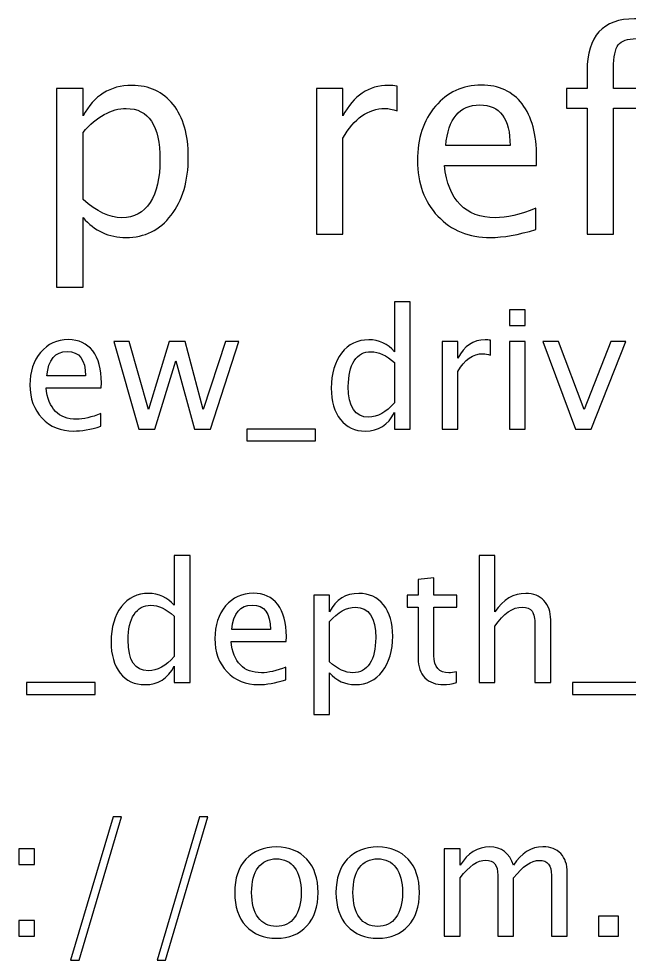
# Model space of a CAD drawing. Header units: centimetres. Extents: x -50 to 50, y -51 to 59.
# Drawn here: x -3.63 to 1.07, y 43.58 to 50.83 of the extents above; entities that cross this region are included whole.
import ezdxf

# ---------------------------------------------------------------- set-up
doc = ezdxf.new("R2010")
doc.units = ezdxf.units.CM
doc.header["$MEASUREMENT"] = 0
doc.layers.add('Layer 1', color=7, linetype='Continuous')

msp = doc.modelspace()

# ---------------------------------------------------------------- linework, layer by layer
at = {"layer": 'Layer 1'}
for points, knots in [([(0.7465, 49.17044), (0.7465, 49.17044), (0.7465, 50.13987), (0.7465, 50.13987), (0.7465, 50.13987), (0.7465, 50.13987), (0.5874, 50.13987), (0.5874, 50.13987), (0.5874, 50.13987), (0.5874, 50.13987), (0.5874, 50.29228), (0.5874, 50.29228), (0.5874, 50.29228), (0.5874, 50.29228), (0.7465, 50.29228), (0.7465, 50.29228), (0.7465, 50.29228), (0.7465, 50.29228), (0.7465, 50.42668), (0.7465, 50.42668), (0.7465, 50.42668), (0.7465, 50.69409), (0.86856, 50.82779), (1.11268, 50.82779), (1.11268, 50.82779), (1.18112, 50.82779), (1.25873, 50.8165), (1.34552, 50.79393), (1.34552, 50.79393), (1.34552, 50.79393), (1.34552, 50.63094), (1.34552, 50.63094), (1.34552, 50.63094), (1.25344, 50.66058), (1.17971, 50.67539), (1.12433, 50.67539), (1.12433, 50.67539), (1.05695, 50.67539), (1.01108, 50.65952), (0.98674, 50.62741), (0.98674, 50.62741), (0.96205, 50.59531), (0.9497, 50.53569), (0.9497, 50.44856), (0.9497, 50.44856), (0.9497, 50.44856), (0.9497, 50.29228), (0.9497, 50.29228), (0.9497, 50.29228), (0.9497, 50.29228), (1.23157, 50.29228), (1.23157, 50.29228), (1.23157, 50.29228), (1.23157, 50.29228), (1.23157, 50.13987), (1.23157, 50.13987), (1.23157, 50.13987), (1.23157, 50.13987), (0.9497, 50.13987), (0.9497, 50.13987), (0.9497, 50.13987), (0.9497, 50.13987), (0.9497, 49.17044), (0.9497, 49.17044), (0.9497, 49.17044), (0.9497, 49.17044), (0.7465, 49.17044), (0.7465, 49.17044)], [0, 0, 0, 0, 0.0555556, 0.0555556, 0.0555556, 0.0555556, 0.1111111, 0.1111111, 0.1111111, 0.1111111, 0.1666667, 0.1666667, 0.1666667, 0.1666667, 0.2222222, 0.2222222, 0.2222222, 0.2222222, 0.2777778, 0.2777778, 0.2777778, 0.2777778, 0.3333333, 0.3333333, 0.3333333, 0.3333333, 0.3888889, 0.3888889, 0.3888889, 0.3888889, 0.4444444, 0.4444444, 0.4444444, 0.4444444, 0.5, 0.5, 0.5, 0.5, 0.5555556, 0.5555556, 0.5555556, 0.5555556, 0.6111111, 0.6111111, 0.6111111, 0.6111111, 0.6666667, 0.6666667, 0.6666667, 0.6666667, 0.7222222, 0.7222222, 0.7222222, 0.7222222, 0.7777778, 0.7777778, 0.7777778, 0.7777778, 0.8333333, 0.8333333, 0.8333333, 0.8333333, 0.8888889, 0.8888889, 0.8888889, 0.8888889, 1, 1, 1, 1]), ([(-3.33867, 48.76192), (-3.33867, 48.76192), (-3.33867, 50.29228), (-3.33867, 50.29228), (-3.33867, 50.29228), (-3.33867, 50.29228), (-3.13547, 50.29228), (-3.13547, 50.29228), (-3.13547, 50.29228), (-3.13547, 50.29228), (-3.13547, 50.08026), (-3.13547, 50.08026), (-3.13547, 50.08026), (-3.05221, 50.23724), (-2.92698, 50.31556), (-2.76011, 50.31556), (-2.76011, 50.31556), (-2.625, 50.31556), (-2.51881, 50.26652), (-2.4412, 50.1681), (-2.4412, 50.1681), (-2.36359, 50.06967), (-2.32478, 49.93526), (-2.32478, 49.76487), (-2.32478, 49.76487), (-2.32478, 49.57931), (-2.36888, 49.42938), (-2.45672, 49.31578), (-2.45672, 49.31578), (-2.54457, 49.20184), (-2.66028, 49.14504), (-2.8035, 49.14504), (-2.8035, 49.14504), (-2.9365, 49.14504), (-3.04727, 49.19584), (-3.13547, 49.29779), (-3.13547, 49.29779), (-3.13547, 49.29779), (-3.13547, 48.76192), (-3.13547, 48.76192), (-3.13547, 48.76192), (-3.13547, 48.76192), (-3.33867, 48.76192), (-3.33867, 48.76192)], [0, 0, 0, 0, 0.0833333, 0.0833333, 0.0833333, 0.0833333, 0.1666667, 0.1666667, 0.1666667, 0.1666667, 0.25, 0.25, 0.25, 0.25, 0.3333333, 0.3333333, 0.3333333, 0.3333333, 0.4166667, 0.4166667, 0.4166667, 0.4166667, 0.5, 0.5, 0.5, 0.5, 0.5833333, 0.5833333, 0.5833333, 0.5833333, 0.6666667, 0.6666667, 0.6666667, 0.6666667, 0.75, 0.75, 0.75, 0.75, 0.8333333, 0.8333333, 0.8333333, 0.8333333, 1, 1, 1, 1]), ([(-1.33701, 49.17044), (-1.33701, 49.17044), (-1.33701, 50.29228), (-1.33701, 50.29228), (-1.33701, 50.29228), (-1.33701, 50.29228), (-1.13381, 50.29228), (-1.13381, 50.29228), (-1.13381, 50.29228), (-1.13381, 50.29228), (-1.13381, 50.08026), (-1.13381, 50.08026), (-1.13381, 50.08026), (-1.05302, 50.23724), (-0.9359, 50.31556), (-0.78209, 50.31556), (-0.78209, 50.31556), (-0.76128, 50.31556), (-0.7394, 50.31379), (-0.71683, 50.31027), (-0.71683, 50.31027), (-0.71683, 50.31027), (-0.71683, 50.12012), (-0.71683, 50.12012), (-0.71683, 50.12012), (-0.7521, 50.13176), (-0.78315, 50.13776), (-0.80996, 50.13776), (-0.80996, 50.13776), (-0.93908, 50.13776), (-1.04703, 50.06156), (-1.13381, 49.90881), (-1.13381, 49.90881), (-1.13381, 49.90881), (-1.13381, 49.17044), (-1.13381, 49.17044), (-1.13381, 49.17044), (-1.13381, 49.17044), (-1.33701, 49.17044), (-1.33701, 49.17044)], [0, 0, 0, 0, 0.0909091, 0.0909091, 0.0909091, 0.0909091, 0.1818182, 0.1818182, 0.1818182, 0.1818182, 0.2727273, 0.2727273, 0.2727273, 0.2727273, 0.3636364, 0.3636364, 0.3636364, 0.3636364, 0.4545455, 0.4545455, 0.4545455, 0.4545455, 0.5454545, 0.5454545, 0.5454545, 0.5454545, 0.6363636, 0.6363636, 0.6363636, 0.6363636, 0.7272727, 0.7272727, 0.7272727, 0.7272727, 0.8181818, 0.8181818, 0.8181818, 0.8181818, 1, 1, 1, 1]), ([(0.35244, 49.20642), (0.21592, 49.1655), (0.09915, 49.14504), (0.00178, 49.14504), (0.00178, 49.14504), (-0.16438, 49.14504), (-0.29949, 49.20007), (-0.40356, 49.30979), (-0.40356, 49.30979), (-0.50763, 49.4195), (-0.55984, 49.56167), (-0.55984, 49.73665), (-0.55984, 49.73665), (-0.55984, 49.90634), (-0.51398, 50.04568), (-0.4219, 50.15469), (-0.4219, 50.15469), (-0.32983, 50.26335), (-0.212, 50.31768), (-0.06842, 50.31768), (-0.06842, 50.31768), (0.0674, 50.31768), (0.17253, 50.26934), (0.24661, 50.17268), (0.24661, 50.17268), (0.32069, 50.07602), (0.35774, 49.93914), (0.35774, 49.7617), (0.35774, 49.7617), (0.35774, 49.7617), (0.35668, 49.69961), (0.35668, 49.69961), (0.35668, 49.69961), (0.35668, 49.69961), (-0.35241, 49.69961), (-0.35241, 49.69961), (-0.35241, 49.69961), (-0.32277, 49.4315), (-0.19189, 49.29744), (0.03988, 49.29744), (0.03988, 49.29744), (0.1249, 49.29744), (0.22897, 49.32143), (0.35244, 49.36941), (0.35244, 49.36941), (0.35244, 49.36941), (0.35244, 49.20642), (0.35244, 49.20642)], [0, 0, 0, 0, 0.0769231, 0.0769231, 0.0769231, 0.0769231, 0.1538462, 0.1538462, 0.1538462, 0.1538462, 0.2307692, 0.2307692, 0.2307692, 0.2307692, 0.3076923, 0.3076923, 0.3076923, 0.3076923, 0.3846154, 0.3846154, 0.3846154, 0.3846154, 0.4615385, 0.4615385, 0.4615385, 0.4615385, 0.5384615, 0.5384615, 0.5384615, 0.5384615, 0.6153846, 0.6153846, 0.6153846, 0.6153846, 0.6923077, 0.6923077, 0.6923077, 0.6923077, 0.7692308, 0.7692308, 0.7692308, 0.7692308, 0.8461538, 0.8461538, 0.8461538, 0.8461538, 1, 1, 1, 1]), ([(-3.13547, 49.43785), (-3.03069, 49.34436), (-2.93086, 49.29744), (-2.83596, 49.29744), (-2.83596, 49.29744), (-2.74247, 49.29744), (-2.67015, 49.3366), (-2.61935, 49.41456), (-2.61935, 49.41456), (-2.5682, 49.49253), (-2.5428, 49.60224), (-2.5428, 49.74406), (-2.5428, 49.74406), (-2.5428, 50.00652), (-2.62959, 50.13776), (-2.80315, 50.13776), (-2.80315, 50.13776), (-2.91675, 50.13776), (-3.02752, 50.07637), (-3.13547, 49.95326), (-3.13547, 49.95326), (-3.13547, 49.95326), (-3.13547, 49.43785), (-3.13547, 49.43785)], [0, 0, 0, 0, 0.1428571, 0.1428571, 0.1428571, 0.1428571, 0.2857143, 0.2857143, 0.2857143, 0.2857143, 0.4285714, 0.4285714, 0.4285714, 0.4285714, 0.5714286, 0.5714286, 0.5714286, 0.5714286, 0.7142857, 0.7142857, 0.7142857, 0.7142857, 1, 1, 1, 1]), ([(-0.34182, 49.85201), (-0.34182, 49.85201), (0.15348, 49.85201), (0.15348, 49.85201), (0.15348, 49.85201), (0.15348, 50.06085), (0.07551, 50.16527), (-0.08006, 50.16527), (-0.08006, 50.16527), (-0.23669, 50.16527), (-0.32383, 50.06085), (-0.34182, 49.85201)], [0, 0, 0, 0, 0.25, 0.25, 0.25, 0.25, 0.5, 0.5, 0.5, 0.5, 1, 1, 1, 1]), ([(-0.73696, 47.67044), (-0.73696, 47.67044), (-0.73696, 47.79681), (-0.73696, 47.79681), (-0.73696, 47.79681), (-0.7867, 47.7024), (-0.86163, 47.6552), (-0.96175, 47.6552), (-0.96175, 47.6552), (-1.04303, 47.6552), (-1.10695, 47.68462), (-1.15352, 47.74368), (-1.15352, 47.74368), (-1.20009, 47.80273), (-1.22337, 47.88338), (-1.22337, 47.98561), (-1.22337, 47.98561), (-1.22337, 48.09737), (-1.19691, 48.18733), (-1.14421, 48.25549), (-1.14421, 48.25549), (-1.09129, 48.32343), (-1.02186, 48.35751), (-0.93571, 48.35751), (-0.93571, 48.35751), (-0.85592, 48.35751), (-0.78945, 48.32703), (-0.73696, 48.26586), (-0.73696, 48.26586), (-0.73696, 48.26586), (-0.73696, 48.64961), (-0.73696, 48.64961), (-0.73696, 48.64961), (-0.73696, 48.64961), (-0.61504, 48.64961), (-0.61504, 48.64961), (-0.61504, 48.64961), (-0.61504, 48.64961), (-0.61504, 47.67044), (-0.61504, 47.67044), (-0.61504, 47.67044), (-0.61504, 47.67044), (-0.73696, 47.67044), (-0.73696, 47.67044)], [0, 0, 0, 0, 0.0833333, 0.0833333, 0.0833333, 0.0833333, 0.1666667, 0.1666667, 0.1666667, 0.1666667, 0.25, 0.25, 0.25, 0.25, 0.3333333, 0.3333333, 0.3333333, 0.3333333, 0.4166667, 0.4166667, 0.4166667, 0.4166667, 0.5, 0.5, 0.5, 0.5, 0.5833333, 0.5833333, 0.5833333, 0.5833333, 0.6666667, 0.6666667, 0.6666667, 0.6666667, 0.75, 0.75, 0.75, 0.75, 0.8333333, 0.8333333, 0.8333333, 0.8333333, 1, 1, 1, 1]), ([(0.14886, 48.46673), (0.14886, 48.46673), (0.14886, 48.58865), (0.14886, 48.58865), (0.14886, 48.58865), (0.14886, 48.58865), (0.27078, 48.58865), (0.27078, 48.58865), (0.27078, 48.58865), (0.27078, 48.58865), (0.27078, 48.46673), (0.27078, 48.46673), (0.27078, 48.46673), (0.27078, 48.46673), (0.14886, 48.46673), (0.14886, 48.46673)], [0, 0, 0, 0, 0.2, 0.2, 0.2, 0.2, 0.4, 0.4, 0.4, 0.4, 0.6, 0.6, 0.6, 0.6, 1, 1, 1, 1]), ([(-2.99714, 47.69203), (-3.07905, 47.66748), (-3.14912, 47.6552), (-3.20754, 47.6552), (-3.20754, 47.6552), (-3.30723, 47.6552), (-3.3883, 47.68822), (-3.45074, 47.75405), (-3.45074, 47.75405), (-3.51318, 47.81988), (-3.54451, 47.90518), (-3.54451, 48.01017), (-3.54451, 48.01017), (-3.54451, 48.11198), (-3.51699, 48.19559), (-3.46175, 48.26099), (-3.46175, 48.26099), (-3.4065, 48.32618), (-3.33581, 48.35878), (-3.24966, 48.35878), (-3.24966, 48.35878), (-3.16817, 48.35878), (-3.10509, 48.32978), (-3.06064, 48.27179), (-3.06064, 48.27179), (-3.01619, 48.21379), (-2.99396, 48.13166), (-2.99396, 48.02519), (-2.99396, 48.02519), (-2.99396, 48.02519), (-2.9946, 47.98794), (-2.9946, 47.98794), (-2.9946, 47.98794), (-2.9946, 47.98794), (-3.42005, 47.98794), (-3.42005, 47.98794), (-3.42005, 47.98794), (-3.40227, 47.82707), (-3.32374, 47.74664), (-3.18468, 47.74664), (-3.18468, 47.74664), (-3.13366, 47.74664), (-3.07122, 47.76103), (-2.99714, 47.78982), (-2.99714, 47.78982), (-2.99714, 47.78982), (-2.99714, 47.69203), (-2.99714, 47.69203)], [0, 0, 0, 0, 0.0769231, 0.0769231, 0.0769231, 0.0769231, 0.1538462, 0.1538462, 0.1538462, 0.1538462, 0.2307692, 0.2307692, 0.2307692, 0.2307692, 0.3076923, 0.3076923, 0.3076923, 0.3076923, 0.3846154, 0.3846154, 0.3846154, 0.3846154, 0.4615385, 0.4615385, 0.4615385, 0.4615385, 0.5384615, 0.5384615, 0.5384615, 0.5384615, 0.6153846, 0.6153846, 0.6153846, 0.6153846, 0.6923077, 0.6923077, 0.6923077, 0.6923077, 0.7692308, 0.7692308, 0.7692308, 0.7692308, 0.8461538, 0.8461538, 0.8461538, 0.8461538, 1, 1, 1, 1]), ([(-2.70483, 47.67044), (-2.70483, 47.67044), (-2.89787, 48.34354), (-2.89787, 48.34354), (-2.89787, 48.34354), (-2.89787, 48.34354), (-2.77891, 48.34354), (-2.77891, 48.34354), (-2.77891, 48.34354), (-2.77891, 48.34354), (-2.63096, 47.82094), (-2.63096, 47.82094), (-2.63096, 47.82094), (-2.63096, 47.82094), (-2.47136, 48.34354), (-2.47136, 48.34354), (-2.47136, 48.34354), (-2.47136, 48.34354), (-2.34944, 48.34354), (-2.34944, 48.34354), (-2.34944, 48.34354), (-2.34944, 48.34354), (-2.20911, 47.82178), (-2.20911, 47.82178), (-2.20911, 47.82178), (-2.20911, 47.82178), (-2.03935, 48.34354), (-2.03935, 48.34354), (-2.03935, 48.34354), (-2.03935, 48.34354), (-1.93521, 48.34354), (-1.93521, 48.34354), (-1.93521, 48.34354), (-1.93521, 48.34354), (-2.15492, 47.67044), (-2.15492, 47.67044), (-2.15492, 47.67044), (-2.15492, 47.67044), (-2.27684, 47.67044), (-2.27684, 47.67044), (-2.27684, 47.67044), (-2.27684, 47.67044), (-2.4212, 48.19537), (-2.4212, 48.19537), (-2.4212, 48.19537), (-2.4212, 48.19537), (-2.58291, 47.67044), (-2.58291, 47.67044), (-2.58291, 47.67044), (-2.58291, 47.67044), (-2.70483, 47.67044), (-2.70483, 47.67044)], [0, 0, 0, 0, 0.0714286, 0.0714286, 0.0714286, 0.0714286, 0.1428571, 0.1428571, 0.1428571, 0.1428571, 0.2142857, 0.2142857, 0.2142857, 0.2142857, 0.2857143, 0.2857143, 0.2857143, 0.2857143, 0.3571429, 0.3571429, 0.3571429, 0.3571429, 0.4285714, 0.4285714, 0.4285714, 0.4285714, 0.5, 0.5, 0.5, 0.5, 0.5714286, 0.5714286, 0.5714286, 0.5714286, 0.6428571, 0.6428571, 0.6428571, 0.6428571, 0.7142857, 0.7142857, 0.7142857, 0.7142857, 0.7857143, 0.7857143, 0.7857143, 0.7857143, 0.8571429, 0.8571429, 0.8571429, 0.8571429, 1, 1, 1, 1]), ([(-0.37078, 47.67044), (-0.37078, 47.67044), (-0.37078, 48.34354), (-0.37078, 48.34354), (-0.37078, 48.34354), (-0.37078, 48.34354), (-0.24886, 48.34354), (-0.24886, 48.34354), (-0.24886, 48.34354), (-0.24886, 48.34354), (-0.24886, 48.21633), (-0.24886, 48.21633), (-0.24886, 48.21633), (-0.20039, 48.31052), (-0.13011, 48.35751), (-0.03783, 48.35751), (-0.03783, 48.35751), (-0.02534, 48.35751), (-0.01222, 48.35645), (0.00133, 48.35434), (0.00133, 48.35434), (0.00133, 48.35434), (0.00133, 48.24025), (0.00133, 48.24025), (0.00133, 48.24025), (-0.01984, 48.24723), (-0.03846, 48.25083), (-0.05455, 48.25083), (-0.05455, 48.25083), (-0.13202, 48.25083), (-0.19679, 48.20511), (-0.24886, 48.11346), (-0.24886, 48.11346), (-0.24886, 48.11346), (-0.24886, 47.67044), (-0.24886, 47.67044), (-0.24886, 47.67044), (-0.24886, 47.67044), (-0.37078, 47.67044), (-0.37078, 47.67044)], [0, 0, 0, 0, 0.0909091, 0.0909091, 0.0909091, 0.0909091, 0.1818182, 0.1818182, 0.1818182, 0.1818182, 0.2727273, 0.2727273, 0.2727273, 0.2727273, 0.3636364, 0.3636364, 0.3636364, 0.3636364, 0.4545455, 0.4545455, 0.4545455, 0.4545455, 0.5454545, 0.5454545, 0.5454545, 0.5454545, 0.6363636, 0.6363636, 0.6363636, 0.6363636, 0.7272727, 0.7272727, 0.7272727, 0.7272727, 0.8181818, 0.8181818, 0.8181818, 0.8181818, 1, 1, 1, 1]), ([(0.14886, 47.67044), (0.14886, 47.67044), (0.14886, 48.34354), (0.14886, 48.34354), (0.14886, 48.34354), (0.14886, 48.34354), (0.27078, 48.34354), (0.27078, 48.34354), (0.27078, 48.34354), (0.27078, 48.34354), (0.27078, 47.67044), (0.27078, 47.67044), (0.27078, 47.67044), (0.27078, 47.67044), (0.14886, 47.67044), (0.14886, 47.67044)], [0, 0, 0, 0, 0.2, 0.2, 0.2, 0.2, 0.4, 0.4, 0.4, 0.4, 0.6, 0.6, 0.6, 0.6, 1, 1, 1, 1]), ([(0.65601, 47.67044), (0.65601, 47.67044), (0.4054, 48.34354), (0.4054, 48.34354), (0.4054, 48.34354), (0.4054, 48.34354), (0.52732, 48.34354), (0.52732, 48.34354), (0.52732, 48.34354), (0.52732, 48.34354), (0.72269, 47.82051), (0.72269, 47.82051), (0.72269, 47.82051), (0.72269, 47.82051), (0.92949, 48.34354), (0.92949, 48.34354), (0.92949, 48.34354), (0.92949, 48.34354), (1.04421, 48.34354), (1.04421, 48.34354), (1.04421, 48.34354), (1.04421, 48.34354), (0.77815, 47.67044), (0.77815, 47.67044), (0.77815, 47.67044), (0.77815, 47.67044), (0.65601, 47.67044), (0.65601, 47.67044)], [0, 0, 0, 0, 0.125, 0.125, 0.125, 0.125, 0.25, 0.25, 0.25, 0.25, 0.375, 0.375, 0.375, 0.375, 0.5, 0.5, 0.5, 0.5, 0.625, 0.625, 0.625, 0.625, 0.75, 0.75, 0.75, 0.75, 1, 1, 1, 1]), ([(-3.4137, 48.07938), (-3.4137, 48.07938), (-3.11652, 48.07938), (-3.11652, 48.07938), (-3.11652, 48.07938), (-3.11652, 48.20469), (-3.1633, 48.26734), (-3.25664, 48.26734), (-3.25664, 48.26734), (-3.35062, 48.26734), (-3.4029, 48.20469), (-3.4137, 48.07938)], [0, 0, 0, 0, 0.25, 0.25, 0.25, 0.25, 0.5, 0.5, 0.5, 0.5, 1, 1, 1, 1]), ([(-0.73696, 48.18246), (-0.80025, 48.23813), (-0.86015, 48.26607), (-0.91688, 48.26607), (-0.91688, 48.26607), (-0.97276, 48.26607), (-1.01594, 48.24279), (-1.04663, 48.19601), (-1.04663, 48.19601), (-1.07732, 48.14944), (-1.09256, 48.0834), (-1.09256, 47.99789), (-1.09256, 47.99789), (-1.09256, 47.84062), (-1.04049, 47.76188), (-0.93614, 47.76188), (-0.93614, 47.76188), (-0.8684, 47.76188), (-0.80194, 47.79892), (-0.73696, 47.87279), (-0.73696, 47.87279), (-0.73696, 47.87279), (-0.73696, 48.18246), (-0.73696, 48.18246)], [0, 0, 0, 0, 0.1428571, 0.1428571, 0.1428571, 0.1428571, 0.2857143, 0.2857143, 0.2857143, 0.2857143, 0.4285714, 0.4285714, 0.4285714, 0.4285714, 0.5714286, 0.5714286, 0.5714286, 0.5714286, 0.7142857, 0.7142857, 0.7142857, 0.7142857, 1, 1, 1, 1]), ([(-1.87361, 47.579), (-1.87361, 47.579), (-1.87361, 47.67044), (-1.87361, 47.67044), (-1.87361, 47.67044), (-1.87361, 47.67044), (-1.34529, 47.67044), (-1.34529, 47.67044), (-1.34529, 47.67044), (-1.34529, 47.67044), (-1.34529, 47.579), (-1.34529, 47.579), (-1.34529, 47.579), (-1.34529, 47.579), (-1.87361, 47.579), (-1.87361, 47.579)], [0, 0, 0, 0, 0.2, 0.2, 0.2, 0.2, 0.4, 0.4, 0.4, 0.4, 0.6, 0.6, 0.6, 0.6, 1, 1, 1, 1]), ([(-2.43293, 45.71887), (-2.43293, 45.71887), (-2.43293, 45.84524), (-2.43293, 45.84524), (-2.43293, 45.84524), (-2.48267, 45.75083), (-2.5576, 45.70363), (-2.65772, 45.70363), (-2.65772, 45.70363), (-2.739, 45.70363), (-2.80292, 45.73305), (-2.84949, 45.79211), (-2.84949, 45.79211), (-2.89606, 45.85116), (-2.91934, 45.93181), (-2.91934, 46.03404), (-2.91934, 46.03404), (-2.91934, 46.1458), (-2.89288, 46.23576), (-2.84018, 46.30392), (-2.84018, 46.30392), (-2.78726, 46.37186), (-2.71783, 46.40594), (-2.63168, 46.40594), (-2.63168, 46.40594), (-2.55189, 46.40594), (-2.48542, 46.37546), (-2.43293, 46.31429), (-2.43293, 46.31429), (-2.43293, 46.31429), (-2.43293, 46.69804), (-2.43293, 46.69804), (-2.43293, 46.69804), (-2.43293, 46.69804), (-2.31101, 46.69804), (-2.31101, 46.69804), (-2.31101, 46.69804), (-2.31101, 46.69804), (-2.31101, 45.71887), (-2.31101, 45.71887), (-2.31101, 45.71887), (-2.31101, 45.71887), (-2.43293, 45.71887), (-2.43293, 45.71887)], [0, 0, 0, 0, 0.0833333, 0.0833333, 0.0833333, 0.0833333, 0.1666667, 0.1666667, 0.1666667, 0.1666667, 0.25, 0.25, 0.25, 0.25, 0.3333333, 0.3333333, 0.3333333, 0.3333333, 0.4166667, 0.4166667, 0.4166667, 0.4166667, 0.5, 0.5, 0.5, 0.5, 0.5833333, 0.5833333, 0.5833333, 0.5833333, 0.6666667, 0.6666667, 0.6666667, 0.6666667, 0.75, 0.75, 0.75, 0.75, 0.8333333, 0.8333333, 0.8333333, 0.8333333, 1, 1, 1, 1]), ([(-0.08492, 45.71887), (-0.08492, 45.71887), (-0.08492, 46.69804), (-0.08492, 46.69804), (-0.08492, 46.69804), (-0.08492, 46.69804), (0.037, 46.69804), (0.037, 46.69804), (0.037, 46.69804), (0.037, 46.69804), (0.037, 46.26476), (0.037, 46.26476), (0.037, 46.26476), (0.10156, 46.35895), (0.18072, 46.40594), (0.27428, 46.40594), (0.27428, 46.40594), (0.33312, 46.40594), (0.3799, 46.38753), (0.4144, 46.35048), (0.4144, 46.35048), (0.4489, 46.31365), (0.46626, 46.26391), (0.46626, 46.20168), (0.46626, 46.20168), (0.46626, 46.20168), (0.46626, 45.71887), (0.46626, 45.71887), (0.46626, 45.71887), (0.46626, 45.71887), (0.34434, 45.71887), (0.34434, 45.71887), (0.34434, 45.71887), (0.34434, 45.71887), (0.34434, 46.16189), (0.34434, 46.16189), (0.34434, 46.16189), (0.34434, 46.21184), (0.33693, 46.2474), (0.32233, 46.26857), (0.32233, 46.26857), (0.30751, 46.28995), (0.28317, 46.30053), (0.24909, 46.30053), (0.24909, 46.30053), (0.17416, 46.30053), (0.10346, 46.25164), (0.037, 46.15385), (0.037, 46.15385), (0.037, 46.15385), (0.037, 45.71887), (0.037, 45.71887), (0.037, 45.71887), (0.037, 45.71887), (-0.08492, 45.71887), (-0.08492, 45.71887)], [0, 0, 0, 0, 0.0666667, 0.0666667, 0.0666667, 0.0666667, 0.1333333, 0.1333333, 0.1333333, 0.1333333, 0.2, 0.2, 0.2, 0.2, 0.2666667, 0.2666667, 0.2666667, 0.2666667, 0.3333333, 0.3333333, 0.3333333, 0.3333333, 0.4, 0.4, 0.4, 0.4, 0.4666667, 0.4666667, 0.4666667, 0.4666667, 0.5333333, 0.5333333, 0.5333333, 0.5333333, 0.6, 0.6, 0.6, 0.6, 0.6666667, 0.6666667, 0.6666667, 0.6666667, 0.7333333, 0.7333333, 0.7333333, 0.7333333, 0.8, 0.8, 0.8, 0.8, 0.8666667, 0.8666667, 0.8666667, 0.8666667, 1, 1, 1, 1]), ([(-0.25891, 45.71908), (-0.29659, 45.70871), (-0.32939, 45.70363), (-0.35712, 45.70363), (-0.35712, 45.70363), (-0.41935, 45.70363), (-0.46782, 45.72141), (-0.50254, 45.75697), (-0.50254, 45.75697), (-0.53746, 45.79253), (-0.55482, 45.84185), (-0.55482, 45.90514), (-0.55482, 45.90514), (-0.55482, 45.90514), (-0.55482, 46.30053), (-0.55482, 46.30053), (-0.55482, 46.30053), (-0.55482, 46.30053), (-0.63906, 46.30053), (-0.63906, 46.30053), (-0.63906, 46.30053), (-0.63906, 46.30053), (-0.63906, 46.39197), (-0.63906, 46.39197), (-0.63906, 46.39197), (-0.63906, 46.39197), (-0.55482, 46.39197), (-0.55482, 46.39197), (-0.55482, 46.39197), (-0.55482, 46.39197), (-0.55482, 46.51368), (-0.55482, 46.51368), (-0.55482, 46.51368), (-0.55482, 46.51368), (-0.4329, 46.52532), (-0.4329, 46.52532), (-0.4329, 46.52532), (-0.4329, 46.52532), (-0.4329, 46.39197), (-0.4329, 46.39197), (-0.4329, 46.39197), (-0.4329, 46.39197), (-0.25637, 46.39197), (-0.25637, 46.39197), (-0.25637, 46.39197), (-0.25637, 46.39197), (-0.25637, 46.30053), (-0.25637, 46.30053), (-0.25637, 46.30053), (-0.25637, 46.30053), (-0.4329, 46.30053), (-0.4329, 46.30053), (-0.4329, 46.30053), (-0.4329, 46.30053), (-0.4329, 45.92715), (-0.4329, 45.92715), (-0.4329, 45.92715), (-0.4329, 45.8391), (-0.39459, 45.79507), (-0.31818, 45.79507), (-0.31818, 45.79507), (-0.30188, 45.79507), (-0.28219, 45.79782), (-0.25891, 45.80311), (-0.25891, 45.80311), (-0.25891, 45.80311), (-0.25891, 45.71908), (-0.25891, 45.71908)], [0, 0, 0, 0, 0.0555556, 0.0555556, 0.0555556, 0.0555556, 0.1111111, 0.1111111, 0.1111111, 0.1111111, 0.1666667, 0.1666667, 0.1666667, 0.1666667, 0.2222222, 0.2222222, 0.2222222, 0.2222222, 0.2777778, 0.2777778, 0.2777778, 0.2777778, 0.3333333, 0.3333333, 0.3333333, 0.3333333, 0.3888889, 0.3888889, 0.3888889, 0.3888889, 0.4444444, 0.4444444, 0.4444444, 0.4444444, 0.5, 0.5, 0.5, 0.5, 0.5555556, 0.5555556, 0.5555556, 0.5555556, 0.6111111, 0.6111111, 0.6111111, 0.6111111, 0.6666667, 0.6666667, 0.6666667, 0.6666667, 0.7222222, 0.7222222, 0.7222222, 0.7222222, 0.7777778, 0.7777778, 0.7777778, 0.7777778, 0.8333333, 0.8333333, 0.8333333, 0.8333333, 0.8888889, 0.8888889, 0.8888889, 0.8888889, 1, 1, 1, 1]), ([(-1.57272, 45.74046), (-1.65463, 45.71591), (-1.7247, 45.70363), (-1.78312, 45.70363), (-1.78312, 45.70363), (-1.88281, 45.70363), (-1.96388, 45.73665), (-2.02632, 45.80248), (-2.02632, 45.80248), (-2.08876, 45.86831), (-2.12009, 45.95361), (-2.12009, 46.0586), (-2.12009, 46.0586), (-2.12009, 46.16041), (-2.09257, 46.24402), (-2.03733, 46.30942), (-2.03733, 46.30942), (-1.98208, 46.37461), (-1.91139, 46.40721), (-1.82524, 46.40721), (-1.82524, 46.40721), (-1.74375, 46.40721), (-1.68067, 46.37821), (-1.63622, 46.32022), (-1.63622, 46.32022), (-1.59177, 46.26222), (-1.56954, 46.18009), (-1.56954, 46.07362), (-1.56954, 46.07362), (-1.56954, 46.07362), (-1.57018, 46.03637), (-1.57018, 46.03637), (-1.57018, 46.03637), (-1.57018, 46.03637), (-1.99563, 46.03637), (-1.99563, 46.03637), (-1.99563, 46.03637), (-1.97785, 45.8755), (-1.89932, 45.79507), (-1.76026, 45.79507), (-1.76026, 45.79507), (-1.70924, 45.79507), (-1.6468, 45.80946), (-1.57272, 45.83825), (-1.57272, 45.83825), (-1.57272, 45.83825), (-1.57272, 45.74046), (-1.57272, 45.74046)], [0, 0, 0, 0, 0.0769231, 0.0769231, 0.0769231, 0.0769231, 0.1538462, 0.1538462, 0.1538462, 0.1538462, 0.2307692, 0.2307692, 0.2307692, 0.2307692, 0.3076923, 0.3076923, 0.3076923, 0.3076923, 0.3846154, 0.3846154, 0.3846154, 0.3846154, 0.4615385, 0.4615385, 0.4615385, 0.4615385, 0.5384615, 0.5384615, 0.5384615, 0.5384615, 0.6153846, 0.6153846, 0.6153846, 0.6153846, 0.6923077, 0.6923077, 0.6923077, 0.6923077, 0.7692308, 0.7692308, 0.7692308, 0.7692308, 0.8461538, 0.8461538, 0.8461538, 0.8461538, 1, 1, 1, 1]), ([(-1.35915, 45.47376), (-1.35915, 45.47376), (-1.35915, 46.39197), (-1.35915, 46.39197), (-1.35915, 46.39197), (-1.35915, 46.39197), (-1.23723, 46.39197), (-1.23723, 46.39197), (-1.23723, 46.39197), (-1.23723, 46.39197), (-1.23723, 46.26476), (-1.23723, 46.26476), (-1.23723, 46.26476), (-1.18728, 46.35895), (-1.11213, 46.40594), (-1.01202, 46.40594), (-1.01202, 46.40594), (-0.93095, 46.40594), (-0.86724, 46.37652), (-0.82067, 46.31746), (-0.82067, 46.31746), (-0.7741, 46.25841), (-0.75082, 46.17776), (-0.75082, 46.07553), (-0.75082, 46.07553), (-0.75082, 45.96419), (-0.77728, 45.87423), (-0.82998, 45.80608), (-0.82998, 45.80608), (-0.88269, 45.73771), (-0.95211, 45.70363), (-1.03805, 45.70363), (-1.03805, 45.70363), (-1.11785, 45.70363), (-1.18431, 45.73411), (-1.23723, 45.79528), (-1.23723, 45.79528), (-1.23723, 45.79528), (-1.23723, 45.47376), (-1.23723, 45.47376), (-1.23723, 45.47376), (-1.23723, 45.47376), (-1.35915, 45.47376), (-1.35915, 45.47376)], [0, 0, 0, 0, 0.0833333, 0.0833333, 0.0833333, 0.0833333, 0.1666667, 0.1666667, 0.1666667, 0.1666667, 0.25, 0.25, 0.25, 0.25, 0.3333333, 0.3333333, 0.3333333, 0.3333333, 0.4166667, 0.4166667, 0.4166667, 0.4166667, 0.5, 0.5, 0.5, 0.5, 0.5833333, 0.5833333, 0.5833333, 0.5833333, 0.6666667, 0.6666667, 0.6666667, 0.6666667, 0.75, 0.75, 0.75, 0.75, 0.8333333, 0.8333333, 0.8333333, 0.8333333, 1, 1, 1, 1]), ([(-2.43293, 46.23089), (-2.49622, 46.28656), (-2.55612, 46.3145), (-2.61285, 46.3145), (-2.61285, 46.3145), (-2.66873, 46.3145), (-2.71191, 46.29122), (-2.7426, 46.24444), (-2.7426, 46.24444), (-2.77329, 46.19787), (-2.78853, 46.13183), (-2.78853, 46.04632), (-2.78853, 46.04632), (-2.78853, 45.88905), (-2.73646, 45.81031), (-2.63211, 45.81031), (-2.63211, 45.81031), (-2.56437, 45.81031), (-2.49791, 45.84735), (-2.43293, 45.92122), (-2.43293, 45.92122), (-2.43293, 45.92122), (-2.43293, 46.23089), (-2.43293, 46.23089)], [0, 0, 0, 0, 0.1428571, 0.1428571, 0.1428571, 0.1428571, 0.2857143, 0.2857143, 0.2857143, 0.2857143, 0.4285714, 0.4285714, 0.4285714, 0.4285714, 0.5714286, 0.5714286, 0.5714286, 0.5714286, 0.7142857, 0.7142857, 0.7142857, 0.7142857, 1, 1, 1, 1]), ([(-1.98928, 46.12781), (-1.98928, 46.12781), (-1.6921, 46.12781), (-1.6921, 46.12781), (-1.6921, 46.12781), (-1.6921, 46.25312), (-1.73888, 46.31577), (-1.83222, 46.31577), (-1.83222, 46.31577), (-1.9262, 46.31577), (-1.97848, 46.25312), (-1.98928, 46.12781)], [0, 0, 0, 0, 0.25, 0.25, 0.25, 0.25, 0.5, 0.5, 0.5, 0.5, 1, 1, 1, 1]), ([(-1.23723, 45.87931), (-1.17436, 45.82322), (-1.11446, 45.79507), (-1.05752, 45.79507), (-1.05752, 45.79507), (-1.00143, 45.79507), (-0.95804, 45.81857), (-0.92756, 45.86534), (-0.92756, 45.86534), (-0.89687, 45.91212), (-0.88163, 45.97795), (-0.88163, 46.06304), (-0.88163, 46.06304), (-0.88163, 46.22052), (-0.9337, 46.29926), (-1.03784, 46.29926), (-1.03784, 46.29926), (-1.106, 46.29926), (-1.17246, 46.26243), (-1.23723, 46.18856), (-1.23723, 46.18856), (-1.23723, 46.18856), (-1.23723, 45.87931), (-1.23723, 45.87931)], [0, 0, 0, 0, 0.1428571, 0.1428571, 0.1428571, 0.1428571, 0.2857143, 0.2857143, 0.2857143, 0.2857143, 0.4285714, 0.4285714, 0.4285714, 0.4285714, 0.5714286, 0.5714286, 0.5714286, 0.5714286, 0.7142857, 0.7142857, 0.7142857, 0.7142857, 1, 1, 1, 1]), ([(-3.56958, 45.62743), (-3.56958, 45.62743), (-3.56958, 45.71887), (-3.56958, 45.71887), (-3.56958, 45.71887), (-3.56958, 45.71887), (-3.04126, 45.71887), (-3.04126, 45.71887), (-3.04126, 45.71887), (-3.04126, 45.71887), (-3.04126, 45.62743), (-3.04126, 45.62743), (-3.04126, 45.62743), (-3.04126, 45.62743), (-3.56958, 45.62743), (-3.56958, 45.62743)], [0, 0, 0, 0, 0.2, 0.2, 0.2, 0.2, 0.4, 0.4, 0.4, 0.4, 0.6, 0.6, 0.6, 0.6, 1, 1, 1, 1]), ([(0.63475, 45.62743), (0.63475, 45.62743), (0.63475, 45.71887), (0.63475, 45.71887), (0.63475, 45.71887), (0.63475, 45.71887), (1.16307, 45.71887), (1.16307, 45.71887), (1.16307, 45.71887), (1.16307, 45.71887), (1.16307, 45.62743), (1.16307, 45.62743), (1.16307, 45.62743), (1.16307, 45.62743), (0.63475, 45.62743), (0.63475, 45.62743)], [0, 0, 0, 0, 0.2, 0.2, 0.2, 0.2, 0.4, 0.4, 0.4, 0.4, 0.6, 0.6, 0.6, 0.6, 1, 1, 1, 1]), ([(-3.2308, 43.58315), (-3.2308, 43.58315), (-2.9042, 44.68551), (-2.9042, 44.68551), (-2.9042, 44.68551), (-2.9042, 44.68551), (-2.83964, 44.68551), (-2.83964, 44.68551), (-2.83964, 44.68551), (-2.83964, 44.68551), (-3.16624, 43.58315), (-3.16624, 43.58315), (-3.16624, 43.58315), (-3.16624, 43.58315), (-3.2308, 43.58315), (-3.2308, 43.58315)], [0, 0, 0, 0, 0.2, 0.2, 0.2, 0.2, 0.4, 0.4, 0.4, 0.4, 0.6, 0.6, 0.6, 0.6, 1, 1, 1, 1]), ([(-2.5649, 43.58315), (-2.5649, 43.58315), (-2.2383, 44.68551), (-2.2383, 44.68551), (-2.2383, 44.68551), (-2.2383, 44.68551), (-2.17374, 44.68551), (-2.17374, 44.68551), (-2.17374, 44.68551), (-2.17374, 44.68551), (-2.50034, 43.58315), (-2.50034, 43.58315), (-2.50034, 43.58315), (-2.50034, 43.58315), (-2.5649, 43.58315), (-2.5649, 43.58315)], [0, 0, 0, 0, 0.2, 0.2, 0.2, 0.2, 0.4, 0.4, 0.4, 0.4, 0.6, 0.6, 0.6, 0.6, 1, 1, 1, 1]), ([(-3.63, 44.31848), (-3.63, 44.31848), (-3.63, 44.4404), (-3.63, 44.4404), (-3.63, 44.4404), (-3.63, 44.4404), (-3.50808, 44.4404), (-3.50808, 44.4404), (-3.50808, 44.4404), (-3.50808, 44.4404), (-3.50808, 44.31848), (-3.50808, 44.31848), (-3.50808, 44.31848), (-3.50808, 44.31848), (-3.63, 44.31848), (-3.63, 44.31848)], [0, 0, 0, 0, 0.2, 0.2, 0.2, 0.2, 0.4, 0.4, 0.4, 0.4, 0.6, 0.6, 0.6, 0.6, 1, 1, 1, 1]), ([(-1.64627, 43.75206), (-1.74512, 43.75206), (-1.82343, 43.7836), (-1.88101, 43.84668), (-1.88101, 43.84668), (-1.93879, 43.90975), (-1.96758, 43.99548), (-1.96758, 44.10364), (-1.96758, 44.10364), (-1.96758, 44.21159), (-1.93879, 44.2971), (-1.88101, 44.35997), (-1.88101, 44.35997), (-1.82343, 44.42283), (-1.74512, 44.45437), (-1.64627, 44.45437), (-1.64627, 44.45437), (-1.54742, 44.45437), (-1.4691, 44.42283), (-1.41153, 44.35997), (-1.41153, 44.35997), (-1.35375, 44.2971), (-1.32496, 44.21159), (-1.32496, 44.10364), (-1.32496, 44.10364), (-1.32496, 43.99548), (-1.35375, 43.90975), (-1.41153, 43.84668), (-1.41153, 43.84668), (-1.4691, 43.7836), (-1.54742, 43.75206), (-1.64627, 43.75206)], [0, 0, 0, 0, 0.1111111, 0.1111111, 0.1111111, 0.1111111, 0.2222222, 0.2222222, 0.2222222, 0.2222222, 0.3333333, 0.3333333, 0.3333333, 0.3333333, 0.4444444, 0.4444444, 0.4444444, 0.4444444, 0.5555556, 0.5555556, 0.5555556, 0.5555556, 0.6666667, 0.6666667, 0.6666667, 0.6666667, 0.7777778, 0.7777778, 0.7777778, 0.7777778, 1, 1, 1, 1]), ([(-0.86607, 43.75206), (-0.96492, 43.75206), (-1.04323, 43.7836), (-1.10081, 43.84668), (-1.10081, 43.84668), (-1.15859, 43.90975), (-1.18738, 43.99548), (-1.18738, 44.10364), (-1.18738, 44.10364), (-1.18738, 44.21159), (-1.15859, 44.2971), (-1.10081, 44.35997), (-1.10081, 44.35997), (-1.04323, 44.42283), (-0.96492, 44.45437), (-0.86607, 44.45437), (-0.86607, 44.45437), (-0.76722, 44.45437), (-0.6889, 44.42283), (-0.63133, 44.35997), (-0.63133, 44.35997), (-0.57355, 44.2971), (-0.54476, 44.21159), (-0.54476, 44.10364), (-0.54476, 44.10364), (-0.54476, 43.99548), (-0.57355, 43.90975), (-0.63133, 43.84668), (-0.63133, 43.84668), (-0.6889, 43.7836), (-0.76722, 43.75206), (-0.86607, 43.75206)], [0, 0, 0, 0, 0.1111111, 0.1111111, 0.1111111, 0.1111111, 0.2222222, 0.2222222, 0.2222222, 0.2222222, 0.3333333, 0.3333333, 0.3333333, 0.3333333, 0.4444444, 0.4444444, 0.4444444, 0.4444444, 0.5555556, 0.5555556, 0.5555556, 0.5555556, 0.6666667, 0.6666667, 0.6666667, 0.6666667, 0.7777778, 0.7777778, 0.7777778, 0.7777778, 1, 1, 1, 1]), ([(-0.35384, 43.7673), (-0.35384, 43.7673), (-0.35384, 44.4404), (-0.35384, 44.4404), (-0.35384, 44.4404), (-0.35384, 44.4404), (-0.23192, 44.4404), (-0.23192, 44.4404), (-0.23192, 44.4404), (-0.23192, 44.4404), (-0.23192, 44.31319), (-0.23192, 44.31319), (-0.23192, 44.31319), (-0.17244, 44.40738), (-0.09624, 44.45437), (-0.0029, 44.45437), (-0.0029, 44.45437), (0.08706, 44.45437), (0.14823, 44.40738), (0.18083, 44.31319), (0.18083, 44.31319), (0.23862, 44.40823), (0.31397, 44.45564), (0.40647, 44.45564), (0.40647, 44.45564), (0.46552, 44.45564), (0.51145, 44.43828), (0.54426, 44.40336), (0.54426, 44.40336), (0.57707, 44.36843), (0.59358, 44.31954), (0.59358, 44.25667), (0.59358, 44.25667), (0.59358, 44.25667), (0.59358, 43.7673), (0.59358, 43.7673), (0.59358, 43.7673), (0.59358, 43.7673), (0.47166, 43.7673), (0.47166, 43.7673), (0.47166, 43.7673), (0.47166, 43.7673), (0.47166, 44.23657), (0.47166, 44.23657), (0.47166, 44.23657), (0.47166, 44.31319), (0.44118, 44.3515), (0.38022, 44.3515), (0.38022, 44.3515), (0.31693, 44.3515), (0.25047, 44.30684), (0.18083, 44.2173), (0.18083, 44.2173), (0.18083, 44.2173), (0.18083, 43.7673), (0.18083, 43.7673), (0.18083, 43.7673), (0.18083, 43.7673), (0.05891, 43.7673), (0.05891, 43.7673), (0.05891, 43.7673), (0.05891, 43.7673), (0.05891, 44.23699), (0.05891, 44.23699), (0.05891, 44.23699), (0.05891, 44.31425), (0.02801, 44.35277), (-0.03401, 44.35277), (-0.03401, 44.35277), (-0.09561, 44.35277), (-0.16165, 44.3079), (-0.23192, 44.21794), (-0.23192, 44.21794), (-0.23192, 44.21794), (-0.23192, 43.7673), (-0.23192, 43.7673), (-0.23192, 43.7673), (-0.23192, 43.7673), (-0.35384, 43.7673), (-0.35384, 43.7673)], [0, 0, 0, 0, 0.047619, 0.047619, 0.047619, 0.047619, 0.0952381, 0.0952381, 0.0952381, 0.0952381, 0.1428571, 0.1428571, 0.1428571, 0.1428571, 0.1904762, 0.1904762, 0.1904762, 0.1904762, 0.2380952, 0.2380952, 0.2380952, 0.2380952, 0.2857143, 0.2857143, 0.2857143, 0.2857143, 0.3333333, 0.3333333, 0.3333333, 0.3333333, 0.3809524, 0.3809524, 0.3809524, 0.3809524, 0.4285714, 0.4285714, 0.4285714, 0.4285714, 0.4761905, 0.4761905, 0.4761905, 0.4761905, 0.5238095, 0.5238095, 0.5238095, 0.5238095, 0.5714286, 0.5714286, 0.5714286, 0.5714286, 0.6190476, 0.6190476, 0.6190476, 0.6190476, 0.6666667, 0.6666667, 0.6666667, 0.6666667, 0.7142857, 0.7142857, 0.7142857, 0.7142857, 0.7619048, 0.7619048, 0.7619048, 0.7619048, 0.8095238, 0.8095238, 0.8095238, 0.8095238, 0.8571429, 0.8571429, 0.8571429, 0.8571429, 0.9047619, 0.9047619, 0.9047619, 0.9047619, 1, 1, 1, 1]), ([(-1.64648, 43.8435), (-1.58616, 43.8435), (-1.53917, 43.86615), (-1.50572, 43.91166), (-1.50572, 43.91166), (-1.47249, 43.95695), (-1.45577, 44.02109), (-1.45577, 44.10364), (-1.45577, 44.10364), (-1.45577, 44.18598), (-1.47249, 44.2499), (-1.50572, 44.2952), (-1.50572, 44.2952), (-1.53917, 44.34028), (-1.58616, 44.36293), (-1.64648, 44.36293), (-1.64648, 44.36293), (-1.70702, 44.36293), (-1.75401, 44.34028), (-1.78703, 44.2952), (-1.78703, 44.2952), (-1.82026, 44.2499), (-1.83677, 44.18598), (-1.83677, 44.10364), (-1.83677, 44.10364), (-1.83677, 44.02109), (-1.82026, 43.95695), (-1.78703, 43.91166), (-1.78703, 43.91166), (-1.75401, 43.86615), (-1.70702, 43.8435), (-1.64648, 43.8435)], [0, 0, 0, 0, 0.1111111, 0.1111111, 0.1111111, 0.1111111, 0.2222222, 0.2222222, 0.2222222, 0.2222222, 0.3333333, 0.3333333, 0.3333333, 0.3333333, 0.4444444, 0.4444444, 0.4444444, 0.4444444, 0.5555556, 0.5555556, 0.5555556, 0.5555556, 0.6666667, 0.6666667, 0.6666667, 0.6666667, 0.7777778, 0.7777778, 0.7777778, 0.7777778, 1, 1, 1, 1]), ([(-0.86628, 43.8435), (-0.80596, 43.8435), (-0.75897, 43.86615), (-0.72552, 43.91166), (-0.72552, 43.91166), (-0.69229, 43.95695), (-0.67557, 44.02109), (-0.67557, 44.10364), (-0.67557, 44.10364), (-0.67557, 44.18598), (-0.69229, 44.2499), (-0.72552, 44.2952), (-0.72552, 44.2952), (-0.75897, 44.34028), (-0.80596, 44.36293), (-0.86628, 44.36293), (-0.86628, 44.36293), (-0.92682, 44.36293), (-0.97381, 44.34028), (-1.00683, 44.2952), (-1.00683, 44.2952), (-1.04006, 44.2499), (-1.05657, 44.18598), (-1.05657, 44.10364), (-1.05657, 44.10364), (-1.05657, 44.02109), (-1.04006, 43.95695), (-1.00683, 43.91166), (-1.00683, 43.91166), (-0.97381, 43.86615), (-0.92682, 43.8435), (-0.86628, 43.8435)], [0, 0, 0, 0, 0.1111111, 0.1111111, 0.1111111, 0.1111111, 0.2222222, 0.2222222, 0.2222222, 0.2222222, 0.3333333, 0.3333333, 0.3333333, 0.3333333, 0.4444444, 0.4444444, 0.4444444, 0.4444444, 0.5555556, 0.5555556, 0.5555556, 0.5555556, 0.6666667, 0.6666667, 0.6666667, 0.6666667, 0.7777778, 0.7777778, 0.7777778, 0.7777778, 1, 1, 1, 1]), ([(0.83446, 43.7673), (0.83446, 43.7673), (0.83446, 43.92097), (0.83446, 43.92097), (0.83446, 43.92097), (0.83446, 43.92097), (0.98813, 43.92097), (0.98813, 43.92097), (0.98813, 43.92097), (0.98813, 43.92097), (0.98813, 43.7673), (0.98813, 43.7673), (0.98813, 43.7673), (0.98813, 43.7673), (0.83446, 43.7673), (0.83446, 43.7673)], [0, 0, 0, 0, 0.2, 0.2, 0.2, 0.2, 0.4, 0.4, 0.4, 0.4, 0.6, 0.6, 0.6, 0.6, 1, 1, 1, 1]), ([(-3.63, 43.7673), (-3.63, 43.7673), (-3.63, 43.88922), (-3.63, 43.88922), (-3.63, 43.88922), (-3.63, 43.88922), (-3.50808, 43.88922), (-3.50808, 43.88922), (-3.50808, 43.88922), (-3.50808, 43.88922), (-3.50808, 43.7673), (-3.50808, 43.7673), (-3.50808, 43.7673), (-3.50808, 43.7673), (-3.63, 43.7673), (-3.63, 43.7673)], [0, 0, 0, 0, 0.2, 0.2, 0.2, 0.2, 0.4, 0.4, 0.4, 0.4, 0.6, 0.6, 0.6, 0.6, 1, 1, 1, 1])]:
    msp.add_open_spline(points, degree=3, knots=knots, dxfattribs=at)

doc.saveas('drawing.dxf')
